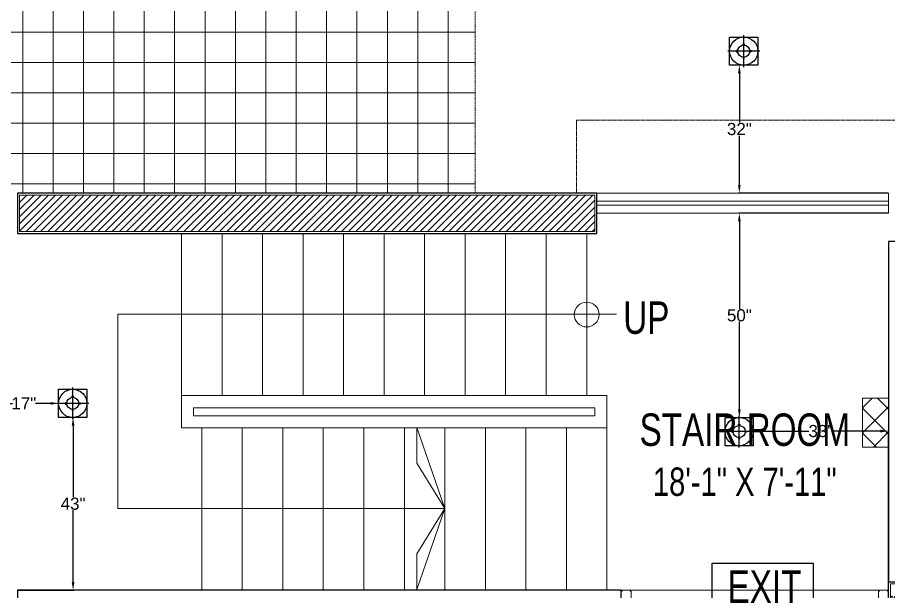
# Model space of a CAD drawing. Header units: inches. Extents: x 112 to 4169, y -2569 to 841.
# Drawn here: x 1685.3 to 1900.3, y -2155.7 to -2014 of the extents above; entities that cross this region are included whole.
import ezdxf

# ---------------------------------------------------------------- set-up
doc = ezdxf.new("R2010")
doc.units = ezdxf.units.IN
doc.header["$MEASUREMENT"] = 0
doc.linetypes.add('DASH', pattern=[0.35, 0.25, -0.1])
doc.layers.get('Defpoints').update_dxf_attribs({"lineweight": 0})
for name, color, linetype, lineweight in [('COLUMN', 1, 'Continuous', 25), ('DOOR', 115, 'Continuous', 15), ('Glass', 5, 'Continuous', 9), ('HACTH', 8, 'Continuous', 9), ('MARKER', 171, 'Continuous', 15), ('Plaster Line', 254, 'Continuous', 15), ('Porch', 90, 'Continuous', 15), ('railing', 232, 'Continuous', 15), ('Stair', 86, 'Continuous', 18), ('Sunshed', 5, 'Continuous', 15), ('Switchboard', 30, 'Continuous', 13), ('Text', 252, 'Continuous', 15), ('WINDOW', 140, 'Continuous', 9)]:
    doc.layers.add(name, color=color, linetype=linetype, lineweight=lineweight)
doc.layers.add('Lights', color=7, linetype='Continuous')
doc.layers.add('wall 05', color=253, linetype='Continuous')
doc.styles.get("Standard").update_dxf_attribs({"font": 'arial.ttf'})
doc.styles.add('Swiss721', font='swisscl.ttf')
doc.dimstyles.get("Standard").update_dxf_attribs({"dimtxt": 3, "dimasz": 2, "dimexe": 0.18, "dimexo": 0.0625, "dimgap": 0.09, "dimtad": 0, "dimtih": 1, "dimtoh": 1, "dimdec": 0, "dimzin": 0, "dimdsep": 46, "dimtxsty": 'Standard', "dimcen": 0.09, "dimclrd": 5, "dimadec": 0, "dimazin": 0, "dimtfac": 1, "dimtdec": 0, "dimtofl": 0, "dimtmove": 0, "dimatfit": 3, "dimfxl": 1, "dimtolj": 1, "dimtzin": 0, "dimarcsym": 0})

# ---------------------------------------------------------------- blocks, each defined once
blk = doc.blocks.new('C 12X12')
at = {"layer": 'HACTH'}
h = blk.add_hatch(dxfattribs=at)
h.set_pattern_fill('AR-CONC', color=256, scale=0.5, style=0)
h.set_pattern_definition([(50, (0, 0), (3.58630091, -0.313760675), [0.375, -4.125]), (355, (0, 0), (-0.69375667, 3.76096067), [0.3, -3.3]), (100.4514, (0.299, -0.026), (2.89254691, 3.44719771), [0.31870095, -3.50571056]), (46.1842, (0, 1), (5.33620524, -0.82759507), [0.5625, -6.1875]), (96.6356, (0.4447, 0.931), (4.67331353, 4.87058935), [0.47805144, -5.258565]), (351.1842, (0, 1), (4.67330973, 4.870593), [0.45, -4.95]), (21, (0.5, 0.75), (2.98453526, -2.01309445), [0.375, -4.125]), (326, (0.5, 0.75), (1.21657666, 3.62575023), [0.3, -3.3]), (71.4514, (0.7487, 0.5822), (4.20111314, 1.61265248), [0.31870095, -3.50571056]), (37.5, (0, 0), (0.060799277, 1.66446927), [0, -3.26, 0, -3.35, 0, -3.3125]), (7.5, (0, 0), (1.315347687, 1.97205856), [0, -1.91, 0, -3.185, 0, -1.2625]), (327.5, (-1.115, 0), (2.66911218, -0.112774359), [0, -1.25, 0, -3.9, 0, -5.175]), (317.5, (-1.615, 0), (2.915930847, 0.50052491), [0, -1.625, 0, -2.59, 0, -3.675])])
h.paths.add_polyline_path([(88279, -6819.5), (88279, -6808.5), (88268, -6808.5), (88268, -6819.5)])
at = {"layer": 'COLUMN'}
blk.add_lwpolyline([(88267.5, -6808), (88279.5, -6808), (88279.5, -6820), (88267.5, -6820)], close=True, dxfattribs=at)
at = {"layer": 'Plaster Line'}
blk.add_lwpolyline([(88268, -6808.5), (88279, -6808.5), (88279, -6819.5), (88268, -6819.5)], close=True, dxfattribs=at)
blk = doc.blocks.new('*D358')
at = {"color": 0, "lineweight": -2, "transparency": 16777216}
for p, q in [((1678.31, -2141.23), (1678.31, -2109.03)), ((1695.48, -2109.15), (1695.48, -2109.03))]:
    blk.add_line(p, q, dxfattribs=at)
at = {"color": 5, "lineweight": -2, "transparency": 16777216}
for p, q in [((1680.31, -2109.21), (1684.06, -2109.21)), ((1693.48, -2109.21), (1689.74, -2109.21))]:
    blk.add_line(p, q, dxfattribs=at)
at = {"color": 5, "transparency": 16777216}
for points in [[(1680.31, -2108.88), (1680.31, -2109.55), (1678.31, -2109.21)], [(1693.48, -2108.88), (1693.48, -2109.55), (1695.48, -2109.21)]]:
    blk.add_solid(points, dxfattribs=at)
at = {"layer": 'Defpoints', "color": 0, "transparency": 16777216}
for p in [(1678.31, -2109.21), (1695.48, -2109.21), (1678.31, -2141.29)]:
    blk.add_point(p, dxfattribs=at)
at = {"color": 0, "transparency": 16777216, "insert": (1686.9, -2109.21), "char_height": 3, "attachment_point": 5}
blk.add_mtext('\\A1;17"', dxfattribs=at)
blk = doc.blocks.new('*D359')
at = {"color": 0, "lineweight": -2, "transparency": 16777216}
for p, q in [((1699.02, -2112.69), (1699.23, -2112.69)), ((1685.38, -2155.29), (1699.23, -2155.29))]:
    blk.add_line(p, q, dxfattribs=at)
at = {"color": 5, "lineweight": -2, "transparency": 16777216}
for p, q in [((1699.05, -2114.69), (1699.05, -2132.37)), ((1699.05, -2153.29), (1699.05, -2135.61))]:
    blk.add_line(p, q, dxfattribs=at)
at = {"color": 5, "transparency": 16777216}
for points in [[(1698.72, -2114.69), (1699.39, -2114.69), (1699.05, -2112.69)], [(1698.72, -2153.29), (1699.39, -2153.29), (1699.05, -2155.29)]]:
    blk.add_solid(points, dxfattribs=at)
at = {"layer": 'Defpoints', "color": 0, "transparency": 16777216}
for p in [(1698.96, -2112.69), (1685.31, -2155.29), (1699.05, -2155.29)]:
    blk.add_point(p, dxfattribs=at)
at = {"color": 0, "transparency": 16777216, "insert": (1699.05, -2133.99), "char_height": 3, "attachment_point": 5}
blk.add_mtext('\\A1;43"', dxfattribs=at)
blk = doc.blocks.new('*D360')
at = {"color": 0, "lineweight": -2, "transparency": 16777216}
for p, q in [((1866.93, -2116.12), (1866.93, -2115.88)), ((1900.31, -2153.23), (1900.31, -2115.88))]:
    blk.add_line(p, q, dxfattribs=at)
at = {"color": 5, "lineweight": -2, "transparency": 16777216}
for p, q in [((1868.93, -2116.06), (1880.64, -2116.06)), ((1898.31, -2116.06), (1886.6, -2116.06))]:
    blk.add_line(p, q, dxfattribs=at)
at = {"color": 5, "transparency": 16777216}
for points in [[(1868.93, -2115.72), (1868.93, -2116.39), (1866.93, -2116.06)], [(1898.31, -2115.72), (1898.31, -2116.39), (1900.31, -2116.06)]]:
    blk.add_solid(points, dxfattribs=at)
at = {"layer": 'Defpoints', "color": 0, "transparency": 16777216}
for p in [(1866.93, -2116.18), (1900.31, -2116.06), (1900.31, -2153.29)]:
    blk.add_point(p, dxfattribs=at)
at = {"color": 0, "transparency": 16777216, "insert": (1883.62, -2116.06), "char_height": 3, "attachment_point": 5}
blk.add_mtext('\\A1;33"', dxfattribs=at)
blk = doc.blocks.new('*D361')
at = {"color": 0, "lineweight": -2, "transparency": 16777216}
for p, q in [((1900.25, -2062.3), (1863.31, -2062.3)), ((1863.52, -2112.7), (1863.67, -2112.7))]:
    blk.add_line(p, q, dxfattribs=at)
at = {"color": 5, "lineweight": -2, "transparency": 16777216}
for p, q in [((1863.49, -2064.3), (1863.49, -2085.88)), ((1863.49, -2110.7), (1863.49, -2089.12))]:
    blk.add_line(p, q, dxfattribs=at)
at = {"color": 5, "transparency": 16777216}
for points in [[(1863.15, -2064.3), (1863.82, -2064.3), (1863.49, -2062.3)], [(1863.15, -2110.7), (1863.82, -2110.7), (1863.49, -2112.7)]]:
    blk.add_solid(points, dxfattribs=at)
at = {"layer": 'Defpoints', "color": 0, "transparency": 16777216}
for p in [(1863.49, -2062.3), (1900.31, -2062.3), (1863.45, -2112.7)]:
    blk.add_point(p, dxfattribs=at)
at = {"color": 0, "transparency": 16777216, "insert": (1863.49, -2087.5), "char_height": 3, "attachment_point": 5}
blk.add_mtext('\\A1;50"', dxfattribs=at)
blk = doc.blocks.new('*D362')
at = {"color": 0, "lineweight": -2, "transparency": 16777216}
for p, q in [((1864.35, -2025.77), (1863.31, -2025.77)), ((1900.25, -2057.3), (1863.31, -2057.3))]:
    blk.add_line(p, q, dxfattribs=at)
at = {"color": 5, "lineweight": -2, "transparency": 16777216}
for p, q in [((1863.49, -2027.77), (1863.49, -2039.91)), ((1863.49, -2055.3), (1863.49, -2043.16))]:
    blk.add_line(p, q, dxfattribs=at)
at = {"color": 5, "transparency": 16777216}
for points in [[(1863.15, -2027.77), (1863.82, -2027.77), (1863.49, -2025.77)], [(1863.15, -2055.3), (1863.82, -2055.3), (1863.49, -2057.3)]]:
    blk.add_solid(points, dxfattribs=at)
at = {"layer": 'Defpoints', "color": 0, "transparency": 16777216}
for p in [(1864.42, -2025.77), (1863.49, -2057.3), (1900.31, -2057.3)]:
    blk.add_point(p, dxfattribs=at)
at = {"color": 0, "transparency": 16777216, "insert": (1863.49, -2041.53), "char_height": 3, "attachment_point": 5}
blk.add_mtext('\\A1;32"', dxfattribs=at)

msp = doc.modelspace()

# ---------------------------------------------------------------- hatches: boundary and pattern name
at = {"layer": 'HACTH', "ltscale": 10}
h = msp.add_hatch(dxfattribs=at)
h.set_pattern_fill('ANSI37', color=256, scale=60, angle=45, style=0)
h.set_pattern_definition([(90, (-137903.395, -173797.579), (-7.5, 1e-15), []), (180, (-137903.395, -173797.579), (-1e-15, -7.5), [])])
h.paths.add_polyline_path([(2282.31, -2057.3), (2282.31, -2069.3), (2282.31, -2076.3), (2300.31, -2076.3), (2300.31, -2146.3), (2282.31, -2146.3), (2282.31, -2172.3), (2300.31, -2172.3), (2300.31, -2242.3), (2282.31, -2242.3), (2282.31, -2261.3), (2337.32, -2261.3), (2337.32, -2002.29), (2282.31, -2002.29), (1930.81, -2002.29), (1930.81, -2057.3), (1942.07, -2057.3), (1942.07, -2039.3), (2012.07, -2039.3), (2012.07, -2057.3), (2036.31, -2057.3), (2036.31, -2039.3), (2106.31, -2039.3), (2106.31, -2057.3), (2116.31, -2057.3), (2171.15, -2057.3), (2171.15, -2039.3), (2241.15, -2039.3), (2241.15, -2057.3), (2270.31, -2057.3)])
h.paths.add_polyline_path([(1798.31, -2057.3), (1798.31, -2002.29), (1613.31, -2002.29), (1613.31, -2057.3), (1673.31, -2057.3), (1685.31, -2057.3)])
at = {"layer": 'HACTH'}
h = msp.add_hatch(dxfattribs=at)
h.set_pattern_fill('ANSI31', color=256, scale=10, style=0)
h.set_pattern_definition([(45, (-121383.3874, -173770.7034), (-0.8838834765, 0.8838834765), [])])
h.paths.add_polyline_path([(1827.81, -2066.79), (1827.81, -2057.8), (1685.81, -2057.8), (1685.81, -2066.79)])
at = {"layer": 'Switchboard'}
h = msp.add_hatch(dxfattribs=at)
h.set_pattern_fill('ANSI37', color=256, scale=35, angle=90)
h.set_pattern_definition([(135, (2351.6997, -2382.586), (-3.093592, -3.093592), []), (225, (2351.6997, -2382.586), (3.093592, -3.093592), [])])
h.paths.add_polyline_path([(1900.31, -2107.93), (1893.91, -2107.93), (1893.91, -2119.99), (1900.31, -2119.99)])

# ---------------------------------------------------------------- linework, layer by layer
for points in [[(1864.42, -2020.81), (1864.42, -2020.47), (1864.71, -2020.47), (1864.71, -2020.81)], [(1863.08, -2022.16), (1862.74, -2022.16), (1862.74, -2022.46), (1863.08, -2022.46)], [(1866.05, -2022.16), (1866.39, -2022.16), (1866.39, -2022.46), (1866.05, -2022.46)], [(1864.42, -2023.78), (1864.42, -2024.12), (1864.71, -2024.12), (1864.71, -2023.78)], [(1697.47, -2109.08), (1697.13, -2109.09), (1697.13, -2109.38), (1697.47, -2109.38)], [(1698.81, -2107.73), (1698.81, -2107.39), (1699.11, -2107.39), (1699.11, -2107.73)], [(1700.44, -2109.08), (1700.78, -2109.09), (1700.78, -2109.38), (1700.44, -2109.38)], [(1698.81, -2110.7), (1698.81, -2111.04), (1699.11, -2111.04), (1699.11, -2110.7)], [(1863.3, -2114.7), (1863.3, -2114.36), (1863.6, -2114.36), (1863.6, -2114.7)], [(1861.97, -2116.05), (1861.63, -2116.05), (1861.63, -2116.35), (1861.97, -2116.34)], [(1863.3, -2117.67), (1863.3, -2118), (1863.6, -2118), (1863.6, -2117.67)], [(1864.94, -2116.05), (1865.28, -2116.05), (1865.28, -2116.35), (1864.94, -2116.34)]]:
    msp.add_lwpolyline(points)
at = {"color": 4}
msp.add_lwpolyline([(1856.77, -2148.67), (1881.71, -2148.67), (1881.71, -2160.5), (1856.77, -2160.5)], close=True, dxfattribs=at)
for centre in [(1864.56, -2022.29), (1698.96, -2109.21), (1863.45, -2116.18)]:
    msp.add_circle(centre, 1.49)
at = {"layer": 'Defpoints'}
for points in [[(1834.31, -2155.54), (1834.56, -2155.54), (1834.56, -2155.29), (1834.31, -2155.29)], [(1900.31, -2155.54), (1900.06, -2155.54), (1900.06, -2155.29), (1900.31, -2155.29)]]:
    msp.add_lwpolyline(points, close=True, dxfattribs=at)
at = {"layer": 'DOOR'}
for points in [[(1835.31, -2160.29), (1835.31, -2158.79), (1836.81, -2158.79), (1836.81, -2155.54), (1836.56, -2155.54), (1836.56, -2155.29), (1834.56, -2155.29), (1834.56, -2155.54), (1834.31, -2155.54), (1834.31, -2160.04), (1834.56, -2160.04), (1834.56, -2160.29), (1835.31, -2160.29)], [(1899.31, -2160.29), (1899.31, -2158.79), (1897.81, -2158.79), (1897.81, -2155.54), (1898.06, -2155.54), (1898.06, -2155.29), (1900.06, -2155.29), (1900.06, -2155.54), (1900.31, -2155.54), (1900.31, -2160.04), (1900.06, -2160.04), (1900.06, -2160.29), (1899.31, -2160.29)]]:
    msp.add_lwpolyline(points, dxfattribs=at)
at = {"layer": 'Glass', "ltscale": 10}
msp.add_lwpolyline([(1900.31, -2059.3), (1900.31, -2060.3), (1828.31, -2060.3), (1828.31, -2059.3)], close=True, dxfattribs=at)
at = {"layer": 'HACTH', "ltscale": 10}
msp.add_line((1835.56, -2155.29), (1898.06, -2155.29), dxfattribs=at)
at = {"layer": 'Lights', "color": 40}
for p, q in [((1864.56, -2026.23), (1864.56, -2018.35)), ((1868.5, -2022.29), (1860.62, -2022.29)), ((1698.96, -2113.15), (1698.96, -2105.27)), ((1702.9, -2109.21), (1695.02, -2109.21)), ((1863.45, -2120.12), (1863.45, -2112.24)), ((1867.39, -2116.18), (1859.51, -2116.18))]:
    msp.add_line(p, q, dxfattribs=at)
at = {"layer": 'Lights'}
for points in [[(1861.09, -2018.82), (1868.04, -2018.82), (1868.04, -2025.77), (1861.09, -2025.77)], [(1695.48, -2105.74), (1702.43, -2105.74), (1702.43, -2112.69), (1695.48, -2112.69)], [(1859.98, -2112.7), (1866.93, -2112.7), (1866.93, -2119.66), (1859.98, -2119.66)]]:
    msp.add_lwpolyline(points, close=True, dxfattribs=at)
for centre in [(1864.56, -2022.29), (1698.96, -2109.21), (1863.45, -2116.18)]:
    msp.add_circle(centre, 3.48, dxfattribs=at)
at = {"layer": 'MARKER'}
msp.add_lwpolyline([(1790.76, -2135.19), (1783.87, -2124.01), (1783.87, -2115.19), (1790.76, -2135.19), (1783.87, -2155.19), (1783.87, -2146.37), (1790.76, -2135.19), (1710.11, -2135.19), (1710.11, -2087.19), (1833.19, -2087.19)], dxfattribs=at)
msp.add_circle((1825.81, -2087.29), 3.07, dxfattribs=at)
at = {"layer": 'Plaster Line'}
msp.add_lwpolyline([(1827.81, -2057.8), (1685.81, -2057.8), (1685.81, -2066.79), (1827.81, -2066.79)], close=True, dxfattribs=at)
at = {"layer": 'Porch', "linetype": 'DASH', "ltscale": 1.5}
msp.add_lwpolyline([(1930.81, -2057.3), (1930.81, -1987.29), (1798.31, -1987.29), (1798.31, -2057.3)], dxfattribs=at)
at = {"layer": 'railing'}
for points in [[(1725.81, -2107.29), (1830.81, -2107.29), (1830.81, -2115.29), (1725.81, -2115.29)], [(1728.81, -2110.29), (1827.81, -2110.29), (1827.81, -2112.29), (1728.81, -2112.29)]]:
    msp.add_lwpolyline(points, close=True, dxfattribs=at)
at = {"layer": 'Stair'}
for p, q in [((1725.81, -2107.29), (1725.81, -2067.29)), ((1735.81, -2107.29), (1735.81, -2067.29)), ((1745.81, -2107.29), (1745.81, -2067.29)), ((1755.81, -2107.29), (1755.81, -2067.29)), ((1765.81, -2107.29), (1765.81, -2067.29)), ((1775.81, -2107.29), (1775.81, -2067.29)), ((1785.81, -2107.29), (1785.81, -2067.29)), ((1795.81, -2107.29), (1795.81, -2067.29)), ((1805.81, -2107.29), (1805.81, -2067.29)), ((1815.81, -2107.29), (1815.81, -2067.29)), ((1825.81, -2107.29), (1825.81, -2067.29)), ((1730.81, -2155.29), (1730.81, -2115.29)), ((1740.81, -2155.29), (1740.81, -2115.29)), ((1750.81, -2155.29), (1750.81, -2115.29)), ((1760.81, -2155.29), (1760.81, -2115.29)), ((1770.81, -2155.29), (1770.81, -2115.29)), ((1780.81, -2155.29), (1780.81, -2115.29)), ((1790.81, -2155.29), (1790.81, -2115.29)), ((1800.81, -2155.29), (1800.81, -2115.29)), ((1810.81, -2155.29), (1810.81, -2115.29)), ((1820.81, -2155.29), (1820.81, -2115.29)), ((1830.81, -2155.29), (1830.81, -2115.29))]:
    msp.add_line(p, q, dxfattribs=at)
at = {"layer": 'Sunshed', "linetype": 'DASH'}
msp.add_lwpolyline([(1823.31, -2057.3), (1823.31, -2039.3), (1905.31, -2039.3), (1905.31, -2057.3)], dxfattribs=at)
at = {"layer": 'Switchboard'}
msp.add_lwpolyline([(1893.91, -2119.99), (1893.91, -2107.93), (1900.31, -2107.93), (1900.31, -2119.99)], close=True, dxfattribs=at)
at = {"layer": 'wall 05'}
for points in [[(1828.31, -2057.3), (1685.31, -2057.3), (1685.31, -2067.29), (1828.31, -2067.29)], [(1910.31, -2069.3), (1900.31, -2069.3), (1900.31, -2153.29), (1910.31, -2153.29), (1910.31, -2115.33), (1910.31, -2115.33), (1910.31, -2110.33), (1910.31, -2110.33)]]:
    msp.add_lwpolyline(points, close=True, dxfattribs=at)
msp.add_lwpolyline([(1759.31, -2266.3), (1764.31, -2266.3), (1764.31, -2261.3), (1764.31, -2261.3), (1764.31, -2165.29), (1834.31, -2165.29), (1834.31, -2155.29), (1685.31, -2155.29), (1685.31, -2165.29), (1759.31, -2165.29), (1759.31, -2206.3)], dxfattribs=at)
at = {"layer": 'WINDOW', "ltscale": 10}
msp.add_lwpolyline([(1900.31, -2057.3), (1900.31, -2062.3), (1828.31, -2062.3), (1828.31, -2057.3)], close=True, dxfattribs=at)

# ---------------------------------------------------------------- block references
at = {"layer": 'HACTH'}
msp.add_blockref('C 12X12', (-86367.19, 4654.71), dxfattribs=at)

# ---------------------------------------------------------------- texts
at = {"layer": 'Text', "char_height": 8, "attachment_point": 2, "style": 'Swiss721'}
for s, insert, width in [('UP', (1840.53, -2084.06), 12.7258), ('STAIR ROOM \\H7.0000;18\'-1" X 7\'-11" ', (1864.83, -2111.71), 62.6303)]:
    msp.add_mtext(s, dxfattribs=dict(at, insert=insert, width=width))
at = {"layer": 'Text', "color": 4, "insert": (1869.69, -2150.46), "char_height": 8, "width": 62.6303, "attachment_point": 2, "style": 'Swiss721'}
msp.add_mtext('EXIT ', dxfattribs=at)

# ---------------------------------------------------------------- dimensions: what is measured, and where the dimension line sits
for base, p1, p2, picture, middle in [((1863.49, -2057.3), (1864.42, -2025.77), (1900.31, -2057.3), '*D362', (1863.49, -2041.53)), ((1863.49, -2062.3), (1863.45, -2112.7), (1900.31, -2062.3), '*D361', (1863.49, -2087.5)), ((1699.05, -2155.29), (1698.96, -2112.69), (1685.31, -2155.29), '*D359', (1699.05, -2133.99))]:
    dim = msp.add_linear_dim(base=base, p1=p1, p2=p2, angle=90, dimstyle='Standard', override={"dimpost": '"'})
    dim.commit()
    dim.dimension.update_dxf_attribs({"geometry": picture, "text_midpoint": middle})
for base, p1, p2, picture, middle in [((1678.31, -2109.21), (1695.48, -2109.21), (1678.31, -2141.29), '*D358', (1686.9, -2109.21)), ((1900.31, -2116.06), (1866.93, -2116.18), (1900.31, -2153.29), '*D360', (1883.62, -2116.06))]:
    dim = msp.add_linear_dim(base=base, p1=p1, p2=p2, dimstyle='Standard', override={"dimpost": '"'})
    dim.commit()
    dim.dimension.update_dxf_attribs({"geometry": picture, "text_midpoint": middle})

doc.saveas('drawing.dxf')
